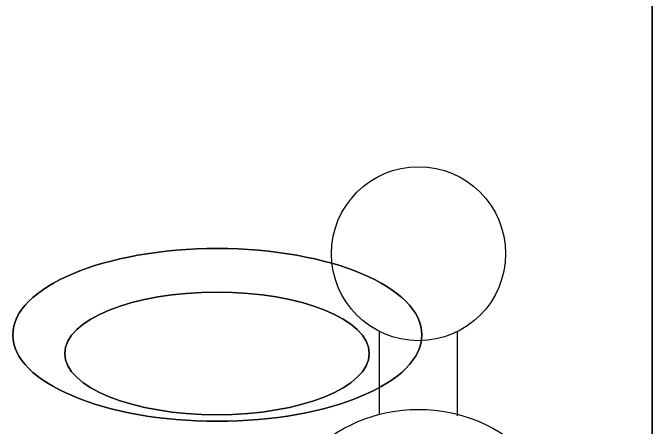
# Model space of a CAD drawing. Header units: millimetres. Extents: x 43168.9 to 43194.6, y -25545.1 to -25543.4.
# Drawn here: x 43170.387821 to 43170.388579, y -25543.972167 to -25543.971676 of the extents above; entities that cross this region are included whole.
import ezdxf

# ---------------------------------------------------------------- set-up
doc = ezdxf.new("R2010")
doc.units = ezdxf.units.MM
doc.header["$LTSCALE"] = 200

msp = doc.modelspace()

# ---------------------------------------------------------------- linework, layer by layer
for p, q in [((43170.38857904, -25543.9643194, 0.017), (43170.38857904, -25543.9775194, 0.017)), ((43170.38857904, -25543.9643194, 0.0166), (43170.38857904, -25543.9775194, 0.0166)), ((43170.38857904, -25543.9775194, 0.0166), (43170.38857904, -25543.9643194, 0.0166)), ((43170.38857904, -25543.9775194, 0.0166), (43170.38857904, -25543.9643194, 0.0166)), ((43170.38825598, -25543.97215249), (43170.38825598, -25543.97205357)), ((43170.38834825, -25543.97215363), (43170.38834825, -25543.97205357))]:
    msp.add_line(p, q)
for centre, radius in [((43170.38830212, -25543.9719613), 0.00010316), ((43170.38830212, -25543.97233038), 0.00018454)]:
    msp.add_circle(centre, radius)
at = {"extrusion": (8.92594e-15, 0.906308, -0.422618)}
msp.add_circle((-43170.3880637, -10795.33318572, -23150.70819402), 0.00024237, dxfattribs=at)
msp.add_circle((-43170.3880637, -10795.33318572, -23150.70819402), 0.00024237, dxfattribs=at)
at = {"extrusion": (-8.92594e-15, -0.906308, 0.422618)}
msp.add_circle((43170.3880637, -10795.33318572, 23150.70819402), 0.00024237, dxfattribs=at)
msp.add_circle((43170.3880637, -10795.33318572, 23150.70819402), 0.00024237, dxfattribs=at)
at = {"extrusion": (-8.77848e-15, -0.915311, 0.402748)}
msp.add_circle((43170.38806332, -10287.77573467, 23380.67963154), 0.00018047, dxfattribs=at)
msp.add_circle((43170.38806332, -10287.77573467, 23380.67963154), 0.00018047, dxfattribs=at)
at = {"extrusion": (8.77848e-15, 0.915311, -0.402748)}
msp.add_circle((-43170.38806332, -10287.77573467, -23380.67963154), 0.00018047, dxfattribs=at)
msp.add_circle((-43170.38806332, -10287.77573467, -23380.67963154), 0.00018047, dxfattribs=at)

doc.saveas('drawing.dxf')
